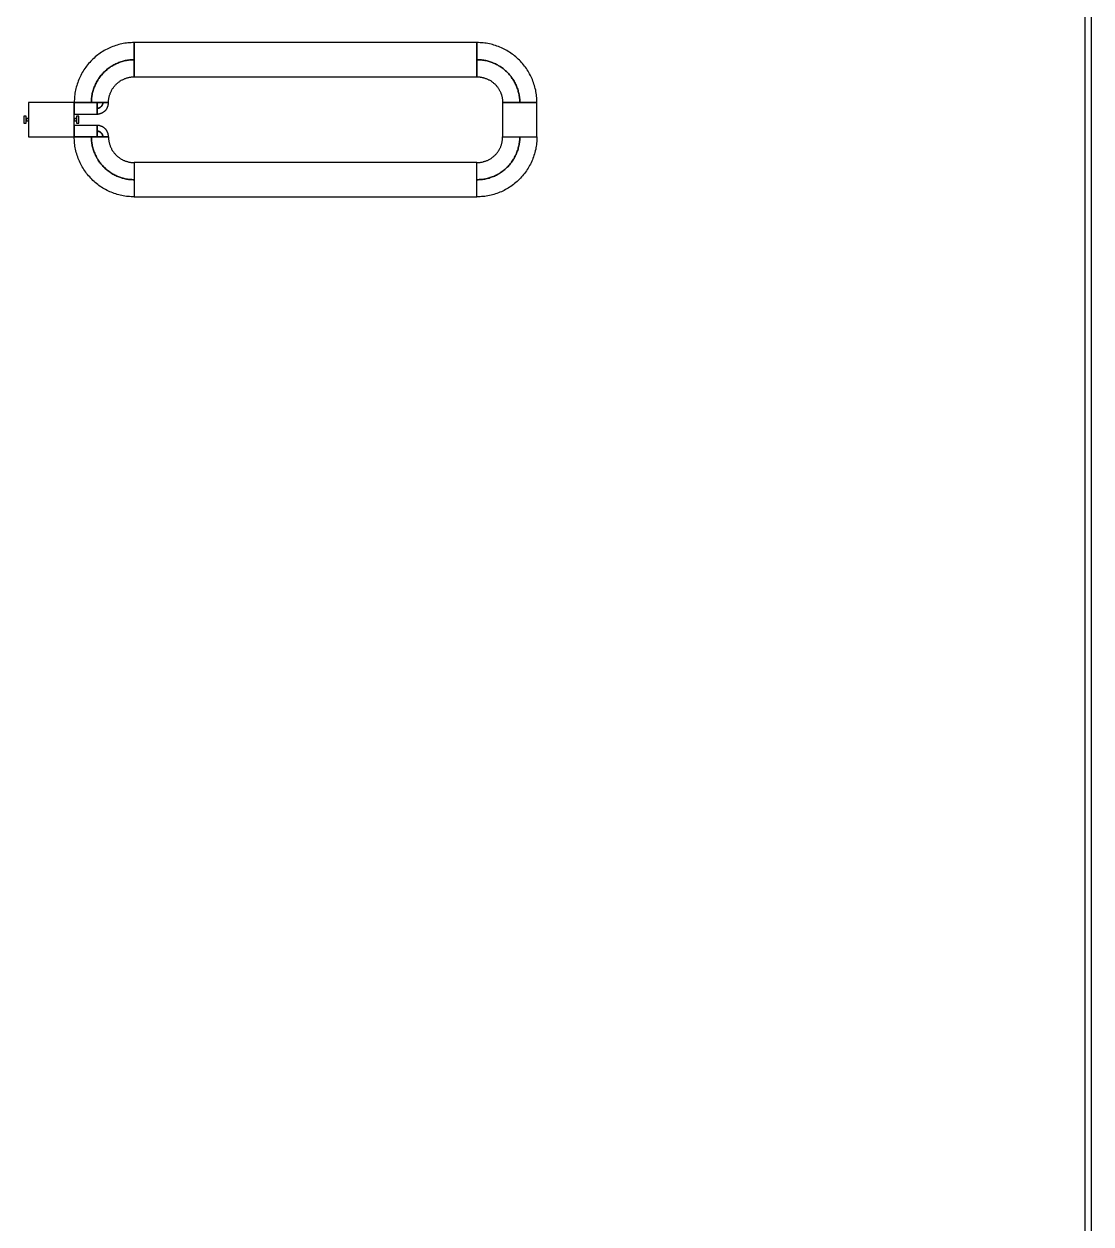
# Model space of a CAD drawing. Extents: x -21939 to 21943, y -23600 to 16600.
# Drawn here: x -14939 to -14005, y 7004 to 8054 of the extents above; entities that cross this region are included whole.
import ezdxf

# ---------------------------------------------------------------- set-up
doc = ezdxf.new("R2010")
doc.units = 0

# ---------------------------------------------------------------- blocks, each defined once
blk = doc.blocks.new('QTUNE1')
for points in [[(3295, 5400), (3295, 1200), (3289.9, 1200), (3289.9, 5400), (3295, 5400)], [(2457.5, 4337.5), (2456.1, 4337.5), (2454.8, 4337.4), (2453.4, 4337.3), (2452, 4337.2), (2450.6, 4337.1), (2449.3, 4336.9), (2447.9, 4336.6), (2446.6, 4336.4), (2445.2, 4336), (2443.9, 4335.7), (2442.6, 4335.3), (2441.3, 4334.9), (2440, 4334.5), (2438.7, 4334), (2437.4, 4333.5), (2436.1, 4333), (2434.9, 4332.4), (2433.7, 4331.8), (2432.4, 4331.1), (2431.2, 4330.5), (2430.1, 4329.8), (2428.9, 4329), (2427.8, 4328.3), (2426.6, 4327.5), (2425.5, 4326.7), (2424.5, 4325.8), (2423.4, 4324.9), (2422.4, 4324), (2421.4, 4323.1), (2420.4, 4322.1), (2419.4, 4321.1), (2418.5, 4320.1), (2417.6, 4319.1), (2416.7, 4318), (2415.8, 4317), (2415, 4315.9), (2414.2, 4314.7), (2413.5, 4313.6), (2412.7, 4312.4), (2412, 4311.2), (2411.4, 4310.1), (2410.7, 4308.8), (2410.1, 4307.6), (2409.5, 4306.4), (2409, 4305.1), (2408.5, 4303.8), (2408, 4302.5), (2407.6, 4301.2), (2407.2, 4299.9), (2406.8, 4298.6), (2406.5, 4297.3), (2406.1, 4295.9), (2405.9, 4294.6), (2405.6, 4293.2), (2405.4, 4291.9), (2405.3, 4290.5), (2405.2, 4289.1), (2405.1, 4287.7), (2405, 4286.4), (2405, 4285), (2420, 4285), (2420, 4286), (2420.1, 4287), (2420.1, 4287.9), (2420.2, 4288.9), (2420.3, 4289.9), (2420.5, 4290.9), (2420.6, 4291.8), (2420.8, 4292.8), (2421, 4293.8), (2421.3, 4294.7), (2421.5, 4295.7), (2421.8, 4296.6), (2422.2, 4297.5), (2422.5, 4298.4), (2422.9, 4299.4), (2423.2, 4300.3), (2423.7, 4301.1), (2424.1, 4302), (2424.5, 4302.9), (2425, 4303.8), (2425.5, 4304.6), (2426, 4305.4), (2426.6, 4306.2), (2427.2, 4307), (2427.7, 4307.8), (2428.4, 4308.6), (2429, 4309.4), (2429.6, 4310.1), (2430.3, 4310.8), (2431, 4311.5), (2431.7, 4312.2), (2432.4, 4312.9), (2433.1, 4313.5), (2433.9, 4314.1), (2434.7, 4314.8), (2435.5, 4315.3), (2436.3, 4315.9), (2437.1, 4316.5), (2437.9, 4317), (2438.7, 4317.5), (2439.6, 4318), (2440.5, 4318.4), (2441.4, 4318.8), (2442.2, 4319.3), (2443.1, 4319.6), (2444.1, 4320), (2445, 4320.3), (2445.9, 4320.7), (2446.8, 4321), (2447.8, 4321.2), (2448.7, 4321.5), (2449.7, 4321.7), (2450.7, 4321.9), (2451.6, 4322), (2452.6, 4322.2), (2453.6, 4322.3), (2454.6, 4322.4), (2455.5, 4322.4), (2456.5, 4322.5), (2457.5, 4322.5), (2457.5, 4337.5)], [(2757.5, 4337.5), (2457.5, 4337.5), (2457.5, 4307.5), (2757.5, 4307.5), (2757.5, 4337.5)], [(2810, 4285), (2810, 4286.4), (2809.9, 4287.7), (2809.8, 4289.1), (2809.7, 4290.5), (2809.6, 4291.9), (2809.4, 4293.2), (2809.1, 4294.6), (2808.9, 4295.9), (2808.5, 4297.3), (2808.2, 4298.6), (2807.8, 4299.9), (2807.4, 4301.2), (2807, 4302.5), (2806.5, 4303.8), (2806, 4305.1), (2805.5, 4306.4), (2804.9, 4307.6), (2804.3, 4308.8), (2803.6, 4310.1), (2803, 4311.2), (2802.3, 4312.4), (2801.5, 4313.6), (2800.8, 4314.7), (2800, 4315.9), (2799.2, 4317), (2798.3, 4318), (2797.4, 4319.1), (2796.5, 4320.1), (2795.6, 4321.1), (2794.6, 4322.1), (2793.6, 4323.1), (2792.6, 4324), (2791.6, 4324.9), (2790.5, 4325.8), (2789.5, 4326.7), (2788.4, 4327.5), (2787.2, 4328.3), (2786.1, 4329), (2784.9, 4329.8), (2783.7, 4330.5), (2782.6, 4331.1), (2781.3, 4331.8), (2780.1, 4332.4), (2778.9, 4333), (2777.6, 4333.5), (2776.3, 4334), (2775, 4334.5), (2773.7, 4334.9), (2772.4, 4335.3), (2771.1, 4335.7), (2769.8, 4336), (2768.4, 4336.4), (2767.1, 4336.6), (2765.7, 4336.9), (2764.4, 4337.1), (2763, 4337.2), (2761.6, 4337.3), (2760.2, 4337.4), (2758.9, 4337.5), (2757.5, 4337.5), (2757.5, 4322.5), (2758.5, 4322.5), (2759.5, 4322.4), (2760.4, 4322.4), (2761.4, 4322.3), (2762.4, 4322.2), (2763.4, 4322), (2764.3, 4321.9), (2765.3, 4321.7), (2766.3, 4321.5), (2767.2, 4321.2), (2768.2, 4321), (2769.1, 4320.7), (2770, 4320.3), (2770.9, 4320), (2771.9, 4319.6), (2772.8, 4319.3), (2773.6, 4318.8), (2774.5, 4318.4), (2775.4, 4318), (2776.2, 4317.5), (2777.1, 4317), (2777.9, 4316.5), (2778.7, 4315.9), (2779.5, 4315.3), (2780.3, 4314.8), (2781.1, 4314.1), (2781.9, 4313.5), (2782.6, 4312.9), (2783.3, 4312.2), (2784, 4311.5), (2784.7, 4310.8), (2785.4, 4310.1), (2786, 4309.4), (2786.6, 4308.6), (2787.3, 4307.8), (2787.8, 4307), (2788.4, 4306.2), (2789, 4305.4), (2789.5, 4304.6), (2790, 4303.8), (2790.5, 4302.9), (2790.9, 4302), (2791.3, 4301.1), (2791.8, 4300.3), (2792.1, 4299.4), (2792.5, 4298.4), (2792.8, 4297.5), (2793.2, 4296.6), (2793.5, 4295.7), (2793.7, 4294.7), (2794, 4293.8), (2794.2, 4292.8), (2794.4, 4291.8), (2794.5, 4290.9), (2794.7, 4289.9), (2794.8, 4288.9), (2794.9, 4287.9), (2794.9, 4287), (2795, 4286), (2795, 4285), (2810, 4285)], [(2457.5, 4322.5), (2456.5, 4322.5), (2455.5, 4322.4), (2454.6, 4322.4), (2453.6, 4322.3), (2452.6, 4322.2), (2451.6, 4322), (2450.7, 4321.9), (2449.7, 4321.7), (2448.7, 4321.5), (2447.8, 4321.2), (2446.8, 4321), (2445.9, 4320.7), (2445, 4320.3), (2444.1, 4320), (2443.1, 4319.6), (2442.2, 4319.3), (2441.4, 4318.8), (2440.5, 4318.4), (2439.6, 4318), (2438.7, 4317.5), (2437.9, 4317), (2437.1, 4316.5), (2436.3, 4315.9), (2435.5, 4315.3), (2434.7, 4314.8), (2433.9, 4314.1), (2433.1, 4313.5), (2432.4, 4312.9), (2431.7, 4312.2), (2431, 4311.5), (2430.3, 4310.8), (2429.6, 4310.1), (2429, 4309.4), (2428.4, 4308.6), (2427.7, 4307.8), (2427.2, 4307), (2426.6, 4306.2), (2426, 4305.4), (2425.5, 4304.6), (2425, 4303.8), (2424.5, 4302.9), (2424.1, 4302), (2423.7, 4301.1), (2423.2, 4300.3), (2422.9, 4299.4), (2422.5, 4298.4), (2422.2, 4297.5), (2421.8, 4296.6), (2421.5, 4295.7), (2421.3, 4294.7), (2421, 4293.8), (2420.8, 4292.8), (2420.6, 4291.8), (2420.5, 4290.9), (2420.3, 4289.9), (2420.2, 4288.9), (2420.1, 4287.9), (2420.1, 4287), (2420, 4286), (2420, 4285), (2435, 4285), (2435, 4285.6), (2435, 4286.2), (2435.1, 4286.8), (2435.1, 4287.4), (2435.2, 4287.9), (2435.3, 4288.5), (2435.4, 4289.1), (2435.5, 4289.7), (2435.6, 4290.3), (2435.8, 4290.8), (2435.9, 4291.4), (2436.1, 4292), (2436.3, 4292.5), (2436.5, 4293.1), (2436.7, 4293.6), (2436.9, 4294.2), (2437.2, 4294.7), (2437.5, 4295.2), (2437.7, 4295.7), (2438, 4296.2), (2438.3, 4296.8), (2438.6, 4297.3), (2439, 4297.7), (2439.3, 4298.2), (2439.6, 4298.7), (2440, 4299.2), (2440.4, 4299.6), (2440.8, 4300.1), (2441.2, 4300.5), (2441.6, 4300.9), (2442, 4301.3), (2442.4, 4301.7), (2442.9, 4302.1), (2443.3, 4302.5), (2443.8, 4302.9), (2444.3, 4303.2), (2444.8, 4303.5), (2445.2, 4303.9), (2445.7, 4304.2), (2446.2, 4304.5), (2446.8, 4304.8), (2447.3, 4305), (2447.8, 4305.3), (2448.3, 4305.6), (2448.9, 4305.8), (2449.4, 4306), (2450, 4306.2), (2450.5, 4306.4), (2451.1, 4306.6), (2451.7, 4306.7), (2452.2, 4306.9), (2452.8, 4307), (2453.4, 4307.1), (2454, 4307.2), (2454.6, 4307.3), (2455.1, 4307.4), (2455.7, 4307.4), (2456.3, 4307.5), (2456.9, 4307.5), (2457.5, 4307.5), (2457.5, 4322.5)], [(2795, 4285), (2795, 4286), (2794.9, 4287), (2794.9, 4287.9), (2794.8, 4288.9), (2794.7, 4289.9), (2794.5, 4290.9), (2794.4, 4291.8), (2794.2, 4292.8), (2794, 4293.8), (2793.7, 4294.7), (2793.5, 4295.7), (2793.2, 4296.6), (2792.8, 4297.5), (2792.5, 4298.4), (2792.1, 4299.4), (2791.8, 4300.3), (2791.3, 4301.1), (2790.9, 4302), (2790.5, 4302.9), (2790, 4303.8), (2789.5, 4304.6), (2789, 4305.4), (2788.4, 4306.2), (2787.8, 4307), (2787.3, 4307.8), (2786.6, 4308.6), (2786, 4309.4), (2785.4, 4310.1), (2784.7, 4310.8), (2784, 4311.5), (2783.3, 4312.2), (2782.6, 4312.9), (2781.9, 4313.5), (2781.1, 4314.1), (2780.3, 4314.8), (2779.5, 4315.3), (2778.7, 4315.9), (2777.9, 4316.5), (2777.1, 4317), (2776.2, 4317.5), (2775.4, 4318), (2774.5, 4318.4), (2773.6, 4318.8), (2772.8, 4319.3), (2771.9, 4319.6), (2770.9, 4320), (2770, 4320.3), (2769.1, 4320.7), (2768.2, 4321), (2767.2, 4321.2), (2766.3, 4321.5), (2765.3, 4321.7), (2764.3, 4321.9), (2763.4, 4322), (2762.4, 4322.2), (2761.4, 4322.3), (2760.4, 4322.4), (2759.5, 4322.4), (2758.5, 4322.5), (2757.5, 4322.5), (2757.5, 4307.5), (2758.1, 4307.5), (2758.7, 4307.5), (2759.3, 4307.4), (2759.9, 4307.4), (2760.4, 4307.3), (2761, 4307.2), (2761.6, 4307.1), (2762.2, 4307), (2762.8, 4306.9), (2763.3, 4306.7), (2763.9, 4306.6), (2764.5, 4306.4), (2765, 4306.2), (2765.6, 4306), (2766.1, 4305.8), (2766.7, 4305.6), (2767.2, 4305.3), (2767.7, 4305), (2768.2, 4304.8), (2768.7, 4304.5), (2769.3, 4304.2), (2769.8, 4303.9), (2770.2, 4303.5), (2770.7, 4303.2), (2771.2, 4302.9), (2771.7, 4302.5), (2772.1, 4302.1), (2772.6, 4301.7), (2773, 4301.3), (2773.4, 4300.9), (2773.8, 4300.5), (2774.2, 4300.1), (2774.6, 4299.6), (2775, 4299.2), (2775.4, 4298.7), (2775.7, 4298.2), (2776, 4297.7), (2776.4, 4297.3), (2776.7, 4296.8), (2777, 4296.2), (2777.3, 4295.7), (2777.5, 4295.2), (2777.8, 4294.7), (2778.1, 4294.2), (2778.3, 4293.6), (2778.5, 4293.1), (2778.7, 4292.5), (2778.9, 4292), (2779.1, 4291.4), (2779.2, 4290.8), (2779.4, 4290.3), (2779.5, 4289.7), (2779.6, 4289.1), (2779.7, 4288.5), (2779.8, 4287.9), (2779.9, 4287.4), (2779.9, 4286.8), (2780, 4286.2), (2780, 4285.6), (2780, 4285), (2795, 4285)], [(2405, 4285), (2365, 4285), (2365, 4255), (2405, 4255), (2405, 4285)], [(2435, 4285), (2405, 4285), (2405, 4285), (2435, 4285), (2435, 4285)], [(2405, 4275), (2425, 4275), (2425, 4285), (2405, 4285), (2405, 4275)], [(2425, 4275), (2425.3, 4275), (2425.5, 4275), (2425.8, 4275), (2426, 4275.1), (2426.3, 4275.1), (2426.6, 4275.1), (2426.8, 4275.2), (2427.1, 4275.2), (2427.3, 4275.3), (2427.6, 4275.3), (2427.8, 4275.4), (2428.1, 4275.5), (2428.3, 4275.6), (2428.6, 4275.7), (2428.8, 4275.8), (2429.1, 4275.9), (2429.3, 4276), (2429.5, 4276.1), (2429.8, 4276.2), (2430, 4276.3), (2430.2, 4276.5), (2430.4, 4276.6), (2430.7, 4276.8), (2430.9, 4276.9), (2431.1, 4277.1), (2431.3, 4277.2), (2431.5, 4277.4), (2431.7, 4277.6), (2431.9, 4277.7), (2432.1, 4277.9), (2432.3, 4278.1), (2432.4, 4278.3), (2432.6, 4278.5), (2432.8, 4278.7), (2432.9, 4278.9), (2433.1, 4279.1), (2433.2, 4279.3), (2433.4, 4279.6), (2433.5, 4279.8), (2433.7, 4280), (2433.8, 4280.2), (2433.9, 4280.5), (2434, 4280.7), (2434.1, 4280.9), (2434.2, 4281.2), (2434.3, 4281.4), (2434.4, 4281.7), (2434.5, 4281.9), (2434.6, 4282.2), (2434.7, 4282.4), (2434.7, 4282.7), (2434.8, 4282.9), (2434.8, 4283.2), (2434.9, 4283.4), (2434.9, 4283.7), (2434.9, 4284), (2435, 4284.2), (2435, 4284.5), (2435, 4284.7), (2435, 4285), (2430, 4285), (2430, 4284.9), (2430, 4284.7), (2430, 4284.6), (2430, 4284.5), (2430, 4284.3), (2429.9, 4284.2), (2429.9, 4284.1), (2429.9, 4284), (2429.9, 4283.8), (2429.8, 4283.7), (2429.8, 4283.6), (2429.8, 4283.5), (2429.7, 4283.3), (2429.7, 4283.2), (2429.6, 4283.1), (2429.6, 4283), (2429.5, 4282.8), (2429.5, 4282.7), (2429.4, 4282.6), (2429.3, 4282.5), (2429.3, 4282.4), (2429.2, 4282.3), (2429.1, 4282.2), (2429, 4282.1), (2429, 4282), (2428.9, 4281.9), (2428.8, 4281.8), (2428.7, 4281.7), (2428.6, 4281.6), (2428.5, 4281.5), (2428.4, 4281.4), (2428.3, 4281.3), (2428.2, 4281.2), (2428.1, 4281.1), (2428, 4281), (2427.9, 4281), (2427.8, 4280.9), (2427.7, 4280.8), (2427.6, 4280.7), (2427.5, 4280.7), (2427.4, 4280.6), (2427.3, 4280.5), (2427.2, 4280.5), (2427, 4280.4), (2426.9, 4280.4), (2426.8, 4280.3), (2426.7, 4280.3), (2426.5, 4280.2), (2426.4, 4280.2), (2426.3, 4280.2), (2426.2, 4280.1), (2426, 4280.1), (2425.9, 4280.1), (2425.8, 4280.1), (2425.7, 4280), (2425.5, 4280), (2425.4, 4280), (2425.3, 4280), (2425.1, 4280), (2425, 4280), (2425, 4275)], [(2425, 4280), (2425.1, 4280), (2425.3, 4280), (2425.4, 4280), (2425.5, 4280), (2425.7, 4280), (2425.8, 4280.1), (2425.9, 4280.1), (2426, 4280.1), (2426.2, 4280.1), (2426.3, 4280.2), (2426.4, 4280.2), (2426.5, 4280.2), (2426.7, 4280.3), (2426.8, 4280.3), (2426.9, 4280.4), (2427, 4280.4), (2427.2, 4280.5), (2427.3, 4280.5), (2427.4, 4280.6), (2427.5, 4280.7), (2427.6, 4280.7), (2427.7, 4280.8), (2427.8, 4280.9), (2427.9, 4281), (2428, 4281), (2428.1, 4281.1), (2428.2, 4281.2), (2428.3, 4281.3), (2428.4, 4281.4), (2428.5, 4281.5), (2428.6, 4281.6), (2428.7, 4281.7), (2428.8, 4281.8), (2428.9, 4281.9), (2429, 4282), (2429, 4282.1), (2429.1, 4282.2), (2429.2, 4282.3), (2429.3, 4282.4), (2429.3, 4282.5), (2429.4, 4282.6), (2429.5, 4282.7), (2429.5, 4282.8), (2429.6, 4283), (2429.6, 4283.1), (2429.7, 4283.2), (2429.7, 4283.3), (2429.8, 4283.5), (2429.8, 4283.6), (2429.8, 4283.7), (2429.9, 4283.8), (2429.9, 4284), (2429.9, 4284.1), (2429.9, 4284.2), (2430, 4284.3), (2430, 4284.5), (2430, 4284.6), (2430, 4284.7), (2430, 4284.9), (2430, 4285), (2425, 4285), (2425, 4285), (2425, 4285), (2425, 4285), (2425, 4285), (2425, 4285), (2425, 4285), (2425, 4285), (2425, 4285), (2425, 4285), (2425, 4285), (2425, 4285), (2425, 4285), (2425, 4285), (2425, 4285), (2425, 4285), (2425, 4285), (2425, 4285), (2425, 4285), (2425, 4285), (2425, 4285), (2425, 4285), (2425, 4285), (2425, 4285), (2425, 4285), (2425, 4285), (2425, 4285), (2425, 4285), (2425, 4285), (2425, 4285), (2425, 4285), (2425, 4285), (2425, 4285), (2425, 4285), (2425, 4285), (2425, 4285), (2425, 4285), (2425, 4285), (2425, 4285), (2425, 4285), (2425, 4285), (2425, 4285), (2425, 4285), (2425, 4285), (2425, 4285), (2425, 4285), (2425, 4285), (2425, 4285), (2425, 4285), (2425, 4285), (2425, 4285), (2425, 4285), (2425, 4285), (2425, 4285), (2425, 4285), (2425, 4285), (2425, 4285), (2425, 4285), (2425, 4285), (2425, 4285), (2425, 4285), (2425, 4280)], [(2810, 4255), (2810, 4285), (2780, 4285), (2780, 4255), (2810, 4255)], [(2363, 4273), (2361, 4273), (2361, 4267), (2363, 4267), (2363, 4273)], [(2365, 4271), (2363, 4271), (2363, 4269), (2365, 4269), (2365, 4271)], [(2407, 4271), (2405, 4271), (2405, 4269), (2407, 4269), (2407, 4271)], [(2425, 4265), (2405, 4265), (2405, 4255), (2425, 4255), (2425, 4265)], [(2409, 4273), (2407, 4273), (2407, 4267), (2409, 4267), (2409, 4273)], [(2435, 4255), (2435, 4255.3), (2435, 4255.5), (2435, 4255.8), (2434.9, 4256), (2434.9, 4256.3), (2434.9, 4256.6), (2434.8, 4256.8), (2434.8, 4257.1), (2434.7, 4257.3), (2434.7, 4257.6), (2434.6, 4257.8), (2434.5, 4258.1), (2434.4, 4258.3), (2434.3, 4258.6), (2434.2, 4258.8), (2434.1, 4259.1), (2434, 4259.3), (2433.9, 4259.5), (2433.8, 4259.8), (2433.7, 4260), (2433.5, 4260.2), (2433.4, 4260.4), (2433.2, 4260.7), (2433.1, 4260.9), (2432.9, 4261.1), (2432.8, 4261.3), (2432.6, 4261.5), (2432.4, 4261.7), (2432.3, 4261.9), (2432.1, 4262.1), (2431.9, 4262.3), (2431.7, 4262.4), (2431.5, 4262.6), (2431.3, 4262.8), (2431.1, 4262.9), (2430.9, 4263.1), (2430.7, 4263.2), (2430.4, 4263.4), (2430.2, 4263.5), (2430, 4263.7), (2429.8, 4263.8), (2429.5, 4263.9), (2429.3, 4264), (2429.1, 4264.1), (2428.8, 4264.2), (2428.6, 4264.3), (2428.3, 4264.4), (2428.1, 4264.5), (2427.8, 4264.6), (2427.6, 4264.7), (2427.3, 4264.7), (2427.1, 4264.8), (2426.8, 4264.8), (2426.6, 4264.9), (2426.3, 4264.9), (2426, 4264.9), (2425.8, 4265), (2425.5, 4265), (2425.3, 4265), (2425, 4265), (2425, 4260), (2425.1, 4260), (2425.3, 4260), (2425.4, 4260), (2425.5, 4260), (2425.7, 4260), (2425.8, 4259.9), (2425.9, 4259.9), (2426, 4259.9), (2426.2, 4259.9), (2426.3, 4259.8), (2426.4, 4259.8), (2426.5, 4259.8), (2426.7, 4259.7), (2426.8, 4259.7), (2426.9, 4259.6), (2427, 4259.6), (2427.2, 4259.5), (2427.3, 4259.5), (2427.4, 4259.4), (2427.5, 4259.3), (2427.6, 4259.3), (2427.7, 4259.2), (2427.8, 4259.1), (2427.9, 4259), (2428, 4259), (2428.1, 4258.9), (2428.2, 4258.8), (2428.3, 4258.7), (2428.4, 4258.6), (2428.5, 4258.5), (2428.6, 4258.4), (2428.7, 4258.3), (2428.8, 4258.2), (2428.9, 4258.1), (2429, 4258), (2429, 4257.9), (2429.1, 4257.8), (2429.2, 4257.7), (2429.3, 4257.6), (2429.3, 4257.5), (2429.4, 4257.4), (2429.5, 4257.3), (2429.5, 4257.2), (2429.6, 4257), (2429.6, 4256.9), (2429.7, 4256.8), (2429.7, 4256.7), (2429.8, 4256.5), (2429.8, 4256.4), (2429.8, 4256.3), (2429.9, 4256.2), (2429.9, 4256), (2429.9, 4255.9), (2429.9, 4255.8), (2430, 4255.7), (2430, 4255.5), (2430, 4255.4), (2430, 4255.3), (2430, 4255.1), (2430, 4255), (2435, 4255)], [(2457.5, 4202.5), (2456.1, 4202.5), (2454.8, 4202.6), (2453.4, 4202.7), (2452, 4202.8), (2450.6, 4202.9), (2449.3, 4203.1), (2447.9, 4203.4), (2446.6, 4203.6), (2445.2, 4204), (2443.9, 4204.3), (2442.6, 4204.7), (2441.3, 4205.1), (2440, 4205.5), (2438.7, 4206), (2437.4, 4206.5), (2436.1, 4207), (2434.9, 4207.6), (2433.7, 4208.2), (2432.4, 4208.9), (2431.2, 4209.5), (2430.1, 4210.2), (2428.9, 4211), (2427.8, 4211.7), (2426.6, 4212.5), (2425.5, 4213.3), (2424.5, 4214.2), (2423.4, 4215.1), (2422.4, 4216), (2421.4, 4216.9), (2420.4, 4217.9), (2419.4, 4218.9), (2418.5, 4219.9), (2417.6, 4220.9), (2416.7, 4222), (2415.8, 4223), (2415, 4224.1), (2414.2, 4225.3), (2413.5, 4226.4), (2412.7, 4227.6), (2412, 4228.8), (2411.4, 4229.9), (2410.7, 4231.2), (2410.1, 4232.4), (2409.5, 4233.6), (2409, 4234.9), (2408.5, 4236.2), (2408, 4237.5), (2407.6, 4238.8), (2407.2, 4240.1), (2406.8, 4241.4), (2406.5, 4242.7), (2406.1, 4244.1), (2405.9, 4245.4), (2405.6, 4246.8), (2405.4, 4248.1), (2405.3, 4249.5), (2405.2, 4250.9), (2405.1, 4252.3), (2405, 4253.6), (2405, 4255), (2420, 4255), (2420, 4254), (2420.1, 4253), (2420.1, 4252.1), (2420.2, 4251.1), (2420.3, 4250.1), (2420.5, 4249.1), (2420.6, 4248.2), (2420.8, 4247.2), (2421, 4246.2), (2421.3, 4245.3), (2421.5, 4244.3), (2421.8, 4243.4), (2422.2, 4242.5), (2422.5, 4241.6), (2422.9, 4240.6), (2423.2, 4239.7), (2423.7, 4238.9), (2424.1, 4238), (2424.5, 4237.1), (2425, 4236.2), (2425.5, 4235.4), (2426, 4234.6), (2426.6, 4233.8), (2427.2, 4233), (2427.7, 4232.2), (2428.4, 4231.4), (2429, 4230.6), (2429.6, 4229.9), (2430.3, 4229.2), (2431, 4228.5), (2431.7, 4227.8), (2432.4, 4227.1), (2433.1, 4226.5), (2433.9, 4225.9), (2434.7, 4225.2), (2435.5, 4224.7), (2436.3, 4224.1), (2437.1, 4223.5), (2437.9, 4223), (2438.7, 4222.5), (2439.6, 4222), (2440.5, 4221.6), (2441.4, 4221.2), (2442.2, 4220.7), (2443.1, 4220.4), (2444.1, 4220), (2445, 4219.7), (2445.9, 4219.3), (2446.8, 4219), (2447.8, 4218.8), (2448.7, 4218.5), (2449.7, 4218.3), (2450.7, 4218.1), (2451.6, 4218), (2452.6, 4217.8), (2453.6, 4217.7), (2454.6, 4217.6), (2455.5, 4217.6), (2456.5, 4217.5), (2457.5, 4217.5), (2457.5, 4202.5)], [(2435, 4255), (2405, 4255), (2405, 4255), (2435, 4255), (2435, 4255)], [(2457.5, 4217.5), (2456.5, 4217.5), (2455.5, 4217.6), (2454.6, 4217.6), (2453.6, 4217.7), (2452.6, 4217.8), (2451.6, 4218), (2450.7, 4218.1), (2449.7, 4218.3), (2448.7, 4218.5), (2447.8, 4218.8), (2446.8, 4219), (2445.9, 4219.3), (2445, 4219.7), (2444.1, 4220), (2443.1, 4220.4), (2442.2, 4220.7), (2441.4, 4221.2), (2440.5, 4221.6), (2439.6, 4222), (2438.7, 4222.5), (2437.9, 4223), (2437.1, 4223.5), (2436.3, 4224.1), (2435.5, 4224.7), (2434.7, 4225.2), (2433.9, 4225.9), (2433.1, 4226.5), (2432.4, 4227.1), (2431.7, 4227.8), (2431, 4228.5), (2430.3, 4229.2), (2429.6, 4229.9), (2429, 4230.6), (2428.4, 4231.4), (2427.7, 4232.2), (2427.2, 4233), (2426.6, 4233.8), (2426, 4234.6), (2425.5, 4235.4), (2425, 4236.2), (2424.5, 4237.1), (2424.1, 4238), (2423.7, 4238.9), (2423.2, 4239.7), (2422.9, 4240.6), (2422.5, 4241.6), (2422.2, 4242.5), (2421.8, 4243.4), (2421.5, 4244.3), (2421.3, 4245.3), (2421, 4246.2), (2420.8, 4247.2), (2420.6, 4248.2), (2420.5, 4249.1), (2420.3, 4250.1), (2420.2, 4251.1), (2420.1, 4252.1), (2420.1, 4253), (2420, 4254), (2420, 4255), (2435, 4255), (2435, 4254.4), (2435, 4253.8), (2435.1, 4253.2), (2435.1, 4252.6), (2435.2, 4252.1), (2435.3, 4251.5), (2435.4, 4250.9), (2435.5, 4250.3), (2435.6, 4249.7), (2435.8, 4249.2), (2435.9, 4248.6), (2436.1, 4248), (2436.3, 4247.5), (2436.5, 4246.9), (2436.7, 4246.4), (2436.9, 4245.8), (2437.2, 4245.3), (2437.5, 4244.8), (2437.7, 4244.3), (2438, 4243.8), (2438.3, 4243.2), (2438.6, 4242.7), (2439, 4242.3), (2439.3, 4241.8), (2439.6, 4241.3), (2440, 4240.8), (2440.4, 4240.4), (2440.8, 4239.9), (2441.2, 4239.5), (2441.6, 4239.1), (2442, 4238.7), (2442.4, 4238.3), (2442.9, 4237.9), (2443.3, 4237.5), (2443.8, 4237.1), (2444.3, 4236.8), (2444.8, 4236.5), (2445.2, 4236.1), (2445.7, 4235.8), (2446.2, 4235.5), (2446.8, 4235.2), (2447.3, 4235), (2447.8, 4234.7), (2448.3, 4234.4), (2448.9, 4234.2), (2449.4, 4234), (2450, 4233.8), (2450.5, 4233.6), (2451.1, 4233.4), (2451.7, 4233.3), (2452.2, 4233.1), (2452.8, 4233), (2453.4, 4232.9), (2454, 4232.8), (2454.6, 4232.7), (2455.1, 4232.6), (2455.7, 4232.6), (2456.3, 4232.5), (2456.9, 4232.5), (2457.5, 4232.5), (2457.5, 4217.5)], [(2430, 4255), (2430, 4255.1), (2430, 4255.3), (2430, 4255.4), (2430, 4255.5), (2430, 4255.7), (2429.9, 4255.8), (2429.9, 4255.9), (2429.9, 4256), (2429.9, 4256.2), (2429.8, 4256.3), (2429.8, 4256.4), (2429.8, 4256.5), (2429.7, 4256.7), (2429.7, 4256.8), (2429.6, 4256.9), (2429.6, 4257), (2429.5, 4257.2), (2429.5, 4257.3), (2429.4, 4257.4), (2429.3, 4257.5), (2429.3, 4257.6), (2429.2, 4257.7), (2429.1, 4257.8), (2429, 4257.9), (2429, 4258), (2428.9, 4258.1), (2428.8, 4258.2), (2428.7, 4258.3), (2428.6, 4258.4), (2428.5, 4258.5), (2428.4, 4258.6), (2428.3, 4258.7), (2428.2, 4258.8), (2428.1, 4258.9), (2428, 4259), (2427.9, 4259), (2427.8, 4259.1), (2427.7, 4259.2), (2427.6, 4259.3), (2427.5, 4259.3), (2427.4, 4259.4), (2427.3, 4259.5), (2427.2, 4259.5), (2427, 4259.6), (2426.9, 4259.6), (2426.8, 4259.7), (2426.7, 4259.7), (2426.5, 4259.8), (2426.4, 4259.8), (2426.3, 4259.8), (2426.2, 4259.9), (2426, 4259.9), (2425.9, 4259.9), (2425.8, 4259.9), (2425.7, 4260), (2425.5, 4260), (2425.4, 4260), (2425.3, 4260), (2425.1, 4260), (2425, 4260), (2425, 4255), (2425, 4255), (2425, 4255), (2425, 4255), (2425, 4255), (2425, 4255), (2425, 4255), (2425, 4255), (2425, 4255), (2425, 4255), (2425, 4255), (2425, 4255), (2425, 4255), (2425, 4255), (2425, 4255), (2425, 4255), (2425, 4255), (2425, 4255), (2425, 4255), (2425, 4255), (2425, 4255), (2425, 4255), (2425, 4255), (2425, 4255), (2425, 4255), (2425, 4255), (2425, 4255), (2425, 4255), (2425, 4255), (2425, 4255), (2425, 4255), (2425, 4255), (2425, 4255), (2425, 4255), (2425, 4255), (2425, 4255), (2425, 4255), (2425, 4255), (2425, 4255), (2425, 4255), (2425, 4255), (2425, 4255), (2425, 4255), (2425, 4255), (2425, 4255), (2425, 4255), (2425, 4255), (2425, 4255), (2425, 4255), (2425, 4255), (2425, 4255), (2425, 4255), (2425, 4255), (2425, 4255), (2425, 4255), (2425, 4255), (2425, 4255), (2425, 4255), (2425, 4255), (2425, 4255), (2425, 4255), (2430, 4255)], [(2810, 4255), (2810, 4253.6), (2809.9, 4252.3), (2809.8, 4250.9), (2809.7, 4249.5), (2809.6, 4248.1), (2809.4, 4246.8), (2809.1, 4245.4), (2808.9, 4244.1), (2808.5, 4242.7), (2808.2, 4241.4), (2807.8, 4240.1), (2807.4, 4238.8), (2807, 4237.5), (2806.5, 4236.2), (2806, 4234.9), (2805.5, 4233.6), (2804.9, 4232.4), (2804.3, 4231.2), (2803.6, 4229.9), (2803, 4228.8), (2802.3, 4227.6), (2801.5, 4226.4), (2800.8, 4225.3), (2800, 4224.1), (2799.2, 4223), (2798.3, 4222), (2797.4, 4220.9), (2796.5, 4219.9), (2795.6, 4218.9), (2794.6, 4217.9), (2793.6, 4216.9), (2792.6, 4216), (2791.6, 4215.1), (2790.5, 4214.2), (2789.5, 4213.3), (2788.4, 4212.5), (2787.2, 4211.7), (2786.1, 4211), (2784.9, 4210.2), (2783.7, 4209.5), (2782.6, 4208.9), (2781.3, 4208.2), (2780.1, 4207.6), (2778.9, 4207), (2777.6, 4206.5), (2776.3, 4206), (2775, 4205.5), (2773.7, 4205.1), (2772.4, 4204.7), (2771.1, 4204.3), (2769.8, 4204), (2768.4, 4203.6), (2767.1, 4203.4), (2765.7, 4203.1), (2764.4, 4202.9), (2763, 4202.8), (2761.6, 4202.7), (2760.2, 4202.6), (2758.9, 4202.5), (2757.5, 4202.5), (2757.5, 4217.5), (2758.5, 4217.5), (2759.5, 4217.6), (2760.4, 4217.6), (2761.4, 4217.7), (2762.4, 4217.8), (2763.4, 4218), (2764.3, 4218.1), (2765.3, 4218.3), (2766.3, 4218.5), (2767.2, 4218.8), (2768.2, 4219), (2769.1, 4219.3), (2770, 4219.7), (2770.9, 4220), (2771.9, 4220.4), (2772.8, 4220.7), (2773.6, 4221.2), (2774.5, 4221.6), (2775.4, 4222), (2776.2, 4222.5), (2777.1, 4223), (2777.9, 4223.5), (2778.7, 4224.1), (2779.5, 4224.7), (2780.3, 4225.2), (2781.1, 4225.9), (2781.9, 4226.5), (2782.6, 4227.1), (2783.3, 4227.8), (2784, 4228.5), (2784.7, 4229.2), (2785.4, 4229.9), (2786, 4230.6), (2786.6, 4231.4), (2787.3, 4232.2), (2787.8, 4233), (2788.4, 4233.8), (2789, 4234.6), (2789.5, 4235.4), (2790, 4236.2), (2790.5, 4237.1), (2790.9, 4238), (2791.3, 4238.9), (2791.8, 4239.7), (2792.1, 4240.6), (2792.5, 4241.6), (2792.8, 4242.5), (2793.2, 4243.4), (2793.5, 4244.3), (2793.7, 4245.3), (2794, 4246.2), (2794.2, 4247.2), (2794.4, 4248.2), (2794.5, 4249.1), (2794.7, 4250.1), (2794.8, 4251.1), (2794.9, 4252.1), (2794.9, 4253), (2795, 4254), (2795, 4255), (2810, 4255)], [(2795, 4255), (2795, 4254), (2794.9, 4253), (2794.9, 4252.1), (2794.8, 4251.1), (2794.7, 4250.1), (2794.5, 4249.1), (2794.4, 4248.2), (2794.2, 4247.2), (2794, 4246.2), (2793.7, 4245.3), (2793.5, 4244.3), (2793.2, 4243.4), (2792.8, 4242.5), (2792.5, 4241.6), (2792.1, 4240.6), (2791.8, 4239.7), (2791.3, 4238.9), (2790.9, 4238), (2790.5, 4237.1), (2790, 4236.2), (2789.5, 4235.4), (2789, 4234.6), (2788.4, 4233.8), (2787.8, 4233), (2787.3, 4232.2), (2786.6, 4231.4), (2786, 4230.6), (2785.4, 4229.9), (2784.7, 4229.2), (2784, 4228.5), (2783.3, 4227.8), (2782.6, 4227.1), (2781.9, 4226.5), (2781.1, 4225.9), (2780.3, 4225.2), (2779.5, 4224.7), (2778.7, 4224.1), (2777.9, 4223.5), (2777.1, 4223), (2776.2, 4222.5), (2775.4, 4222), (2774.5, 4221.6), (2773.6, 4221.2), (2772.8, 4220.7), (2771.9, 4220.4), (2770.9, 4220), (2770, 4219.7), (2769.1, 4219.3), (2768.2, 4219), (2767.2, 4218.8), (2766.3, 4218.5), (2765.3, 4218.3), (2764.3, 4218.1), (2763.4, 4218), (2762.4, 4217.8), (2761.4, 4217.7), (2760.4, 4217.6), (2759.5, 4217.6), (2758.5, 4217.5), (2757.5, 4217.5), (2757.5, 4232.5), (2758.1, 4232.5), (2758.7, 4232.5), (2759.3, 4232.6), (2759.9, 4232.6), (2760.4, 4232.7), (2761, 4232.8), (2761.6, 4232.9), (2762.2, 4233), (2762.8, 4233.1), (2763.3, 4233.3), (2763.9, 4233.4), (2764.5, 4233.6), (2765, 4233.8), (2765.6, 4234), (2766.1, 4234.2), (2766.7, 4234.4), (2767.2, 4234.7), (2767.7, 4235), (2768.2, 4235.2), (2768.7, 4235.5), (2769.3, 4235.8), (2769.8, 4236.1), (2770.2, 4236.5), (2770.7, 4236.8), (2771.2, 4237.1), (2771.7, 4237.5), (2772.1, 4237.9), (2772.6, 4238.3), (2773, 4238.7), (2773.4, 4239.1), (2773.8, 4239.5), (2774.2, 4239.9), (2774.6, 4240.4), (2775, 4240.8), (2775.4, 4241.3), (2775.7, 4241.8), (2776, 4242.3), (2776.4, 4242.7), (2776.7, 4243.2), (2777, 4243.8), (2777.3, 4244.3), (2777.5, 4244.8), (2777.8, 4245.3), (2778.1, 4245.8), (2778.3, 4246.4), (2778.5, 4246.9), (2778.7, 4247.5), (2778.9, 4248), (2779.1, 4248.6), (2779.2, 4249.2), (2779.4, 4249.7), (2779.5, 4250.3), (2779.6, 4250.9), (2779.7, 4251.5), (2779.8, 4252.1), (2779.9, 4252.6), (2779.9, 4253.2), (2780, 4253.8), (2780, 4254.4), (2780, 4255), (2795, 4255)], [(2757.5, 4232.5), (2457.5, 4232.5), (2457.5, 4202.5), (2757.5, 4202.5), (2757.5, 4232.5)]]:
    blk.add_lwpolyline(points)

msp = doc.modelspace()

# ---------------------------------------------------------------- block references
msp.add_blockref('QTUNE1', (-17300, 3700))

doc.saveas('drawing.dxf')
